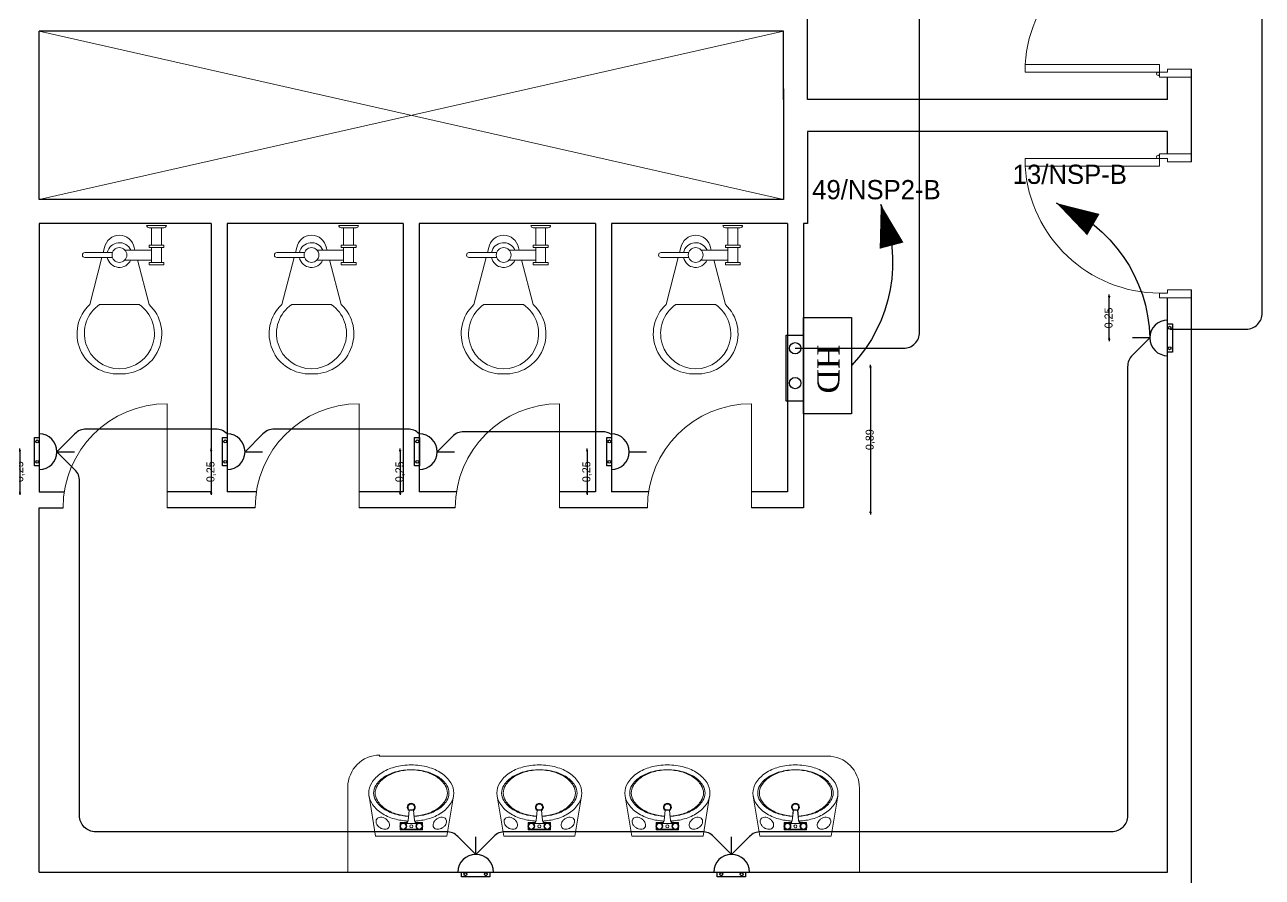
# Model space of a CAD drawing. Extents: x -1451 to 148, y -12854 to 856.
# Drawn here: x 36.59 to 44.32, y 358.24 to 363.57 of the extents above; entities that cross this region are included whole.
import ezdxf
from ezdxf.enums import TextEntityAlignment as Align

# ---------------------------------------------------------------- set-up
doc = ezdxf.new("R2010")
doc.units = 0
doc.header["$LTSCALE"] = 0.15
doc.layers.get('0').update_dxf_attribs({"color": 252})
doc.layers.get('Defpoints').update_dxf_attribs({"color": 252})
for name, color, linetype in [('0 BDH', 252, 'Continuous'), ('0 NORMAL WIRING', 252, 'Continuous'), ('0 sockets', 252, 'Continuous'), ('0 UPS WIRING', 252, 'Continuous'), ('AUTOINCR', 7, 'Continuous'), ('E-SOCK', 2, 'Continuous'), ('E-TEXT25', 3, 'Continuous'), ('TEXT', 3, 'Continuous')]:
    doc.layers.add(name, color=color, linetype=linetype)
for name, color, linetype, lineweight in [('0 DIM', 6, 'Continuous', 5), ('anal', 252, 'Continuous', 20), ('DOOR', 252, 'Continuous', 20), ('FIXT', 252, 'Continuous', 9), ('wall', 252, 'Continuous', 30), ('WC', 252, 'Continuous', 9)]:
    doc.layers.add(name, color=color, linetype=linetype, lineweight=lineweight)
doc.styles.add('T25', font='times.ttf', dxfattribs={"height": 2.5})
doc.dimstyles.new('ISO-25', dxfattribs={"dimtxt": 0.05, "dimasz": 0.01, "dimexe": 0, "dimexo": 0, "dimtad": 0, "dimtoh": 1, "dimtxsty": 'Standard', "dimblk": 'CLOSED', "dimcen": 2.5, "dimse1": 1, "dimse2": 1, "dimclrd": 1, "dimadec": 0, "dimazin": 0, "dimtfac": 1, "dimtix": 1, "dimtmove": 1, "dimatfit": 0, "dimfxl": 1, "dimarcsym": 0})

# ---------------------------------------------------------------- blocks, each defined once
blk = doc.blocks.new('ARCH')
at = {"layer": 'anal'}
for p, q in [((41.325, 363.525), (36.675, 362.475)), ((36.675, 363.525), (41.325, 362.475)), ((36.675, 363.525), (41.325, 362.475)), ((41.325, 363.525), (36.675, 362.475)), ((41.6, 359), (38.8, 359)), ((38.6036, 358.8062), (38.6036, 358.275)), ((41.8, 358.275), (41.8, 358.8))]:
    blk.add_line(p, q, dxfattribs=at)
for centre, start, end in [((38.8036, 358.8062), 90, 180), ((41.6, 358.8), 0, 90)]:
    blk.add_arc(centre, 0.2, start, end, dxfattribs=at)
at = {"layer": 'DOOR'}
for p, q in [((37.475, 360.55), (37.475, 361.2)), ((38.675, 360.55), (38.675, 361.2)), ((39.925, 360.55), (39.925, 361.2)), ((41.125, 360.55), (41.125, 361.2))]:
    blk.add_line(p, q, dxfattribs=at)
for points in [[(43.675, 363.2692), (42.835, 363.2692), (42.835, 363.3175), (43.675, 363.3175)], [(43.675, 363.2692), (43.675, 363.2392), (43.875, 363.2392), (43.875, 363.2892), (43.725, 363.2892), (43.725, 363.2692)], [(43.675, 362.7308), (42.835, 362.7308), (42.835, 362.6825), (43.675, 362.6825)], [(43.675, 362.7308), (43.675, 362.7608), (43.875, 362.7608), (43.875, 362.7108), (43.725, 362.7108), (43.725, 362.7308)], [(43.675, 361.8908), (43.675, 361.8608), (43.875, 361.8608), (43.875, 361.9108), (43.725, 361.9108), (43.725, 361.8908)]]:
    blk.add_lwpolyline(points, close=True, dxfattribs=at)
for centre in [(43.665, 363.2592), (43.665, 362.7408)]:
    blk.add_circle(centre, 0.01, dxfattribs=at)
for centre, radius, start, end in [((43.6783, 363.2643), 0.8449, 90.22177, 176.38894), ((43.6783, 362.7357), 0.8449, 183.61106, 269.77823), ((37.475, 360.55), 0.65, 90, 180), ((38.675, 360.55), 0.65, 90, 180), ((39.925, 360.55), 0.65, 90, 180), ((41.125, 360.55), 0.65, 90, 180)]:
    blk.add_arc(centre, radius, start, end, dxfattribs=at)
at = {"layer": 'FIXT'}
for p, q in [((38.7775, 358.5), (38.7361, 358.7501)), ((39.2639, 358.7501), (39.2225, 358.5)), ((39.5775, 358.5), (39.5361, 358.7501)), ((40.0639, 358.7501), (40.0225, 358.5)), ((40.3775, 358.5), (40.3361, 358.7501)), ((40.8639, 358.7501), (40.8225, 358.5)), ((41.1775, 358.5), (41.1361, 358.7501)), ((41.6639, 358.7501), (41.6225, 358.5)), ((38.9868, 358.6621), (38.98, 358.5979)), ((38.986, 358.6635), (38.9819, 358.616)), ((38.9868, 358.6621), (38.986, 358.6635)), ((39.0132, 358.6621), (39.014, 358.6635)), ((39.0132, 358.6621), (39.02, 358.5979)), ((39.014, 358.6635), (39.0181, 358.616)), ((39.7868, 358.6621), (39.78, 358.5979)), ((39.786, 358.6635), (39.7819, 358.616)), ((39.7868, 358.6621), (39.786, 358.6635)), ((39.8133, 358.6621), (39.814, 358.6635)), ((39.8133, 358.6621), (39.82, 358.5979)), ((39.814, 358.6635), (39.8181, 358.616)), ((40.5868, 358.6621), (40.58, 358.5979)), ((40.586, 358.6635), (40.5819, 358.616)), ((40.5868, 358.6621), (40.586, 358.6635)), ((40.6133, 358.6621), (40.614, 358.6635)), ((40.6133, 358.6621), (40.62, 358.5979)), ((40.614, 358.6635), (40.6181, 358.616)), ((41.3868, 358.6621), (41.38, 358.5979)), ((41.386, 358.6635), (41.3819, 358.616)), ((41.3868, 358.6621), (41.386, 358.6635)), ((41.4133, 358.6621), (41.414, 358.6635)), ((41.4133, 358.6621), (41.42, 358.5979)), ((41.414, 358.6635), (41.4181, 358.616)), ((38.93, 358.5845), (38.9609, 358.5845)), ((38.93, 358.5845), (38.93, 358.5712)), ((38.931, 358.58), (38.93, 358.5845)), ((38.931, 358.58), (38.931, 358.5731)), ((38.931, 358.58), (38.9374, 358.58)), ((39.0374, 358.58), (38.9626, 358.58)), ((39.07, 358.5845), (39.0391, 358.5845)), ((39.069, 358.58), (39.0626, 358.58)), ((39.069, 358.58), (39.07, 358.5845)), ((39.069, 358.58), (39.069, 358.5731)), ((39.07, 358.5845), (39.07, 358.5712)), ((39.73, 358.5845), (39.7609, 358.5845)), ((39.73, 358.5845), (39.73, 358.5712)), ((39.731, 358.58), (39.73, 358.5845)), ((39.731, 358.58), (39.731, 358.5731)), ((39.731, 358.58), (39.7374, 358.58)), ((39.8374, 358.58), (39.7626, 358.58)), ((39.87, 358.5845), (39.8391, 358.5845)), ((39.869, 358.58), (39.8626, 358.58)), ((39.869, 358.58), (39.87, 358.5845)), ((39.869, 358.58), (39.869, 358.5731)), ((39.87, 358.5845), (39.87, 358.5712)), ((40.53, 358.5845), (40.5609, 358.5845)), ((40.53, 358.5845), (40.53, 358.5712)), ((40.531, 358.58), (40.53, 358.5845)), ((40.531, 358.58), (40.531, 358.5731)), ((40.531, 358.58), (40.5374, 358.58)), ((40.6374, 358.58), (40.5626, 358.58)), ((40.67, 358.5845), (40.6391, 358.5845)), ((40.669, 358.58), (40.6626, 358.58)), ((40.669, 358.58), (40.67, 358.5845)), ((40.669, 358.58), (40.669, 358.5731)), ((40.67, 358.5845), (40.67, 358.5712)), ((41.33, 358.5845), (41.3609, 358.5845)), ((41.33, 358.5845), (41.33, 358.5712)), ((41.331, 358.58), (41.33, 358.5845)), ((41.331, 358.58), (41.331, 358.5731)), ((41.331, 358.58), (41.3374, 358.58)), ((41.4374, 358.58), (41.3626, 358.58)), ((41.47, 358.5845), (41.4391, 358.5845)), ((41.469, 358.58), (41.4626, 358.58)), ((41.469, 358.58), (41.47, 358.5845)), ((41.469, 358.58), (41.469, 358.5731)), ((41.47, 358.5845), (41.47, 358.5712)), ((39.2225, 358.5), (38.7775, 358.5)), ((38.93, 358.5528), (38.93, 358.5395)), ((38.931, 358.544), (38.93, 358.5395)), ((39.07, 358.5395), (38.93, 358.5395)), ((38.931, 358.5509), (38.931, 358.544)), ((38.931, 358.544), (38.9374, 358.544)), ((39.0374, 358.544), (38.9626, 358.544)), ((39.069, 358.544), (39.0626, 358.544)), ((39.069, 358.5509), (39.069, 358.544)), ((39.069, 358.544), (39.07, 358.5395)), ((39.07, 358.5528), (39.07, 358.5395)), ((40.0225, 358.5), (39.5775, 358.5)), ((39.73, 358.5528), (39.73, 358.5395)), ((39.731, 358.544), (39.73, 358.5395)), ((39.87, 358.5395), (39.73, 358.5395)), ((39.731, 358.5509), (39.731, 358.544)), ((39.731, 358.544), (39.7374, 358.544)), ((39.8374, 358.544), (39.7626, 358.544)), ((39.869, 358.544), (39.8626, 358.544)), ((39.869, 358.5509), (39.869, 358.544)), ((39.869, 358.544), (39.87, 358.5395)), ((39.87, 358.5528), (39.87, 358.5395)), ((40.8225, 358.5), (40.3775, 358.5)), ((40.53, 358.5528), (40.53, 358.5395)), ((40.531, 358.544), (40.53, 358.5395)), ((40.67, 358.5395), (40.53, 358.5395)), ((40.531, 358.5509), (40.531, 358.544)), ((40.531, 358.544), (40.5374, 358.544)), ((40.6374, 358.544), (40.5626, 358.544)), ((40.669, 358.544), (40.6626, 358.544)), ((40.669, 358.5509), (40.669, 358.544)), ((40.669, 358.544), (40.67, 358.5395)), ((40.67, 358.5528), (40.67, 358.5395)), ((41.6225, 358.5), (41.1775, 358.5)), ((41.33, 358.5528), (41.33, 358.5395)), ((41.331, 358.544), (41.33, 358.5395)), ((41.47, 358.5395), (41.33, 358.5395)), ((41.331, 358.5509), (41.331, 358.544)), ((41.331, 358.544), (41.3374, 358.544)), ((41.4374, 358.544), (41.3626, 358.544)), ((41.469, 358.544), (41.4626, 358.544)), ((41.469, 358.5509), (41.469, 358.544)), ((41.469, 358.544), (41.47, 358.5395)), ((41.47, 358.5528), (41.47, 358.5395))]:
    blk.add_line(p, q, dxfattribs=at)
for centre, radius in [((38.95, 358.562), 0.022), ((38.95, 358.562), 0.0173), ((39, 358.562), 0.0095), ((39.05, 358.562), 0.022), ((39.05, 358.562), 0.0173), ((39.75, 358.562), 0.022), ((39.75, 358.562), 0.0173), ((39.8, 358.562), 0.0095), ((39.85, 358.562), 0.022), ((39.85, 358.562), 0.0173), ((40.55, 358.562), 0.022), ((40.55, 358.562), 0.0173), ((40.6, 358.562), 0.0095), ((40.65, 358.562), 0.022), ((40.65, 358.562), 0.0173), ((41.35, 358.562), 0.022), ((41.35, 358.562), 0.0173), ((41.4, 358.562), 0.0095), ((41.45, 358.562), 0.022), ((41.45, 358.562), 0.0173)]:
    blk.add_circle(centre, radius, dxfattribs=at)
for centre, radius, start, end in [((39, 358.5447), 0.4003, 90, 105.31243), ((39, 358.5447), 0.4003, 74.68757, 90), ((39.8, 358.5447), 0.4003, 90, 105.31243), ((39.8, 358.5447), 0.4003, 74.68757, 90), ((40.6, 358.5447), 0.4003, 90, 105.31243), ((40.6, 358.5447), 0.4003, 74.68757, 90), ((41.4, 358.5447), 0.4003, 90, 105.31243), ((41.4, 358.5447), 0.4003, 74.68757, 90), ((38.9234, 358.7254), 0.2016, 123.46538, 147.92748), ((38.9234, 358.7254), 0.1716, 123.46538, 147.92748), ((38.9334, 358.7254), 0.1716, 123.46538, 147.92748), ((38.9697, 358.6554), 0.2855, 105.31243, 123.46538), ((38.9697, 358.6554), 0.2555, 105.31243, 123.46538), ((38.9797, 358.6554), 0.2555, 105.31243, 123.46538), ((39, 358.5447), 0.3703, 90, 105.31243), ((39.01, 358.5447), 0.3703, 91.54763, 105.31243), ((39, 358.5447), 0.3703, 74.68757, 90), ((38.99, 358.5447), 0.3703, 74.68757, 88.45237), ((39.0203, 358.6554), 0.2555, 56.53462, 74.68757), ((39.0303, 358.6554), 0.2555, 56.53462, 74.68757), ((39.0303, 358.6554), 0.2855, 56.53462, 74.68757), ((39.0666, 358.7254), 0.1716, 32.07252, 56.53462), ((39.0766, 358.7254), 0.1716, 32.07252, 56.53462), ((39.0766, 358.7254), 0.2016, 32.07252, 56.53462), ((39.7234, 358.7254), 0.2016, 123.46538, 147.92748), ((39.7234, 358.7254), 0.1716, 123.46538, 147.92748), ((39.7334, 358.7254), 0.1716, 123.46538, 147.92748), ((39.7697, 358.6554), 0.2855, 105.31243, 123.46538), ((39.7697, 358.6554), 0.2555, 105.31243, 123.46538), ((39.7797, 358.6554), 0.2555, 105.31243, 123.46538), ((39.8, 358.5447), 0.3703, 90, 105.31243), ((39.81, 358.5447), 0.3703, 91.54763, 105.31243), ((39.8, 358.5447), 0.3703, 74.68757, 90), ((39.79, 358.5447), 0.3703, 74.68757, 88.45237), ((39.8203, 358.6554), 0.2555, 56.53462, 74.68757), ((39.8303, 358.6554), 0.2555, 56.53462, 74.68757), ((39.8303, 358.6554), 0.2855, 56.53462, 74.68757), ((39.8666, 358.7254), 0.1716, 32.07252, 56.53462), ((39.8766, 358.7254), 0.1716, 32.07252, 56.53462), ((39.8766, 358.7254), 0.2016, 32.07252, 56.53462), ((40.5234, 358.7254), 0.2016, 123.46538, 147.92748), ((40.5234, 358.7254), 0.1716, 123.46538, 147.92748), ((40.5334, 358.7254), 0.1716, 123.46538, 147.92748), ((40.5697, 358.6554), 0.2855, 105.31243, 123.46538), ((40.5697, 358.6554), 0.2555, 105.31243, 123.46538), ((40.5797, 358.6554), 0.2555, 105.31243, 123.46538), ((40.6, 358.5447), 0.3703, 90, 105.31243), ((40.61, 358.5447), 0.3703, 91.54763, 105.31243), ((40.6, 358.5447), 0.3703, 74.68757, 90), ((40.59, 358.5447), 0.3703, 74.68757, 88.45237), ((40.6203, 358.6554), 0.2555, 56.53462, 74.68757), ((40.6303, 358.6554), 0.2555, 56.53462, 74.68757), ((40.6303, 358.6554), 0.2855, 56.53462, 74.68757), ((40.6666, 358.7254), 0.1716, 32.07252, 56.53462), ((40.6766, 358.7254), 0.1716, 32.07252, 56.53462), ((40.6766, 358.7254), 0.2016, 32.07252, 56.53462), ((41.3234, 358.7254), 0.2016, 123.46538, 147.92748), ((41.3234, 358.7254), 0.1716, 123.46538, 147.92748), ((41.3334, 358.7254), 0.1716, 123.46538, 147.92748), ((41.3697, 358.6554), 0.2855, 105.31243, 123.46538), ((41.3697, 358.6554), 0.2555, 105.31243, 123.46538), ((41.3797, 358.6554), 0.2555, 105.31243, 123.46538), ((41.4, 358.5447), 0.3703, 90, 105.31243), ((41.41, 358.5447), 0.3703, 91.54763, 105.31243), ((41.4, 358.5447), 0.3703, 74.68757, 90), ((41.39, 358.5447), 0.3703, 74.68757, 88.45237), ((41.4203, 358.6554), 0.2555, 56.53462, 74.68757), ((41.4303, 358.6554), 0.2555, 56.53462, 74.68757), ((41.4303, 358.6554), 0.2855, 56.53462, 74.68757), ((41.4666, 358.7254), 0.1716, 32.07252, 56.53462), ((41.4766, 358.7254), 0.1716, 32.07252, 56.53462), ((41.4766, 358.7254), 0.2016, 32.07252, 56.53462), ((38.8531, 358.7695), 0.1186, 147.92748, 180), ((38.8531, 358.7695), 0.0886, 147.92748, 180), ((38.8631, 358.7695), 0.0886, 147.92748, 180), ((39.1369, 358.7695), 0.0886, 0, 32.07252), ((39.1469, 358.7695), 0.0886, 0, 32.07252), ((39.1469, 358.7695), 0.1186, 0, 32.07252), ((39.6531, 358.7695), 0.1186, 147.92748, 180), ((39.6531, 358.7695), 0.0886, 147.92748, 180), ((39.6631, 358.7695), 0.0886, 147.92748, 180), ((39.9369, 358.7695), 0.0886, 0, 32.07252), ((39.9469, 358.7695), 0.0886, 0, 32.07252), ((39.9469, 358.7695), 0.1186, 0, 32.07252), ((40.4531, 358.7695), 0.1186, 147.92748, 180), ((40.4531, 358.7695), 0.0886, 147.92748, 180), ((40.4631, 358.7695), 0.0886, 147.92748, 180), ((40.7369, 358.7695), 0.0886, 0, 32.07252), ((40.7469, 358.7695), 0.0886, 0, 32.07252), ((40.7469, 358.7695), 0.1186, 0, 32.07252), ((41.2531, 358.7695), 0.1186, 147.92748, 180), ((41.2531, 358.7695), 0.0886, 147.92748, 180), ((41.2631, 358.7695), 0.0886, 147.92748, 180), ((41.5369, 358.7695), 0.0886, 0, 32.07252), ((41.5469, 358.7695), 0.0886, 0, 32.07252), ((41.5469, 358.7695), 0.1186, 0, 32.07252), ((38.8531, 358.7695), 0.1186, 180, 212.07252), ((38.8531, 358.7695), 0.0886, 180, 212.07252), ((38.8631, 358.7695), 0.0886, 180, 212.07252), ((38.9234, 358.8136), 0.1716, 212.07252, 236.53462), ((38.9334, 358.8136), 0.1716, 212.07252, 236.53462), ((39.0666, 358.8136), 0.1716, 303.46538, 327.92748), ((39.0766, 358.8136), 0.1716, 303.46538, 327.92748), ((39.1369, 358.7695), 0.0886, 327.92748, 0), ((39.1469, 358.7695), 0.0886, 327.92748, 0), ((39.1469, 358.7695), 0.1186, 327.92748, 0), ((39.6531, 358.7695), 0.1186, 180, 212.07252), ((39.6531, 358.7695), 0.0886, 180, 212.07252), ((39.6631, 358.7695), 0.0886, 180, 212.07252), ((39.7234, 358.8136), 0.1716, 212.07252, 236.53462), ((39.7334, 358.8136), 0.1716, 212.07252, 236.53462), ((39.8666, 358.8136), 0.1716, 303.46538, 327.92748), ((39.8766, 358.8136), 0.1716, 303.46538, 327.92748), ((39.9369, 358.7695), 0.0886, 327.92748, 0), ((39.9469, 358.7695), 0.0886, 327.92748, 0), ((39.9469, 358.7695), 0.1186, 327.92748, 0), ((40.4531, 358.7695), 0.1186, 180, 212.07252), ((40.4531, 358.7695), 0.0886, 180, 212.07252), ((40.4631, 358.7695), 0.0886, 180, 212.07252), ((40.5234, 358.8136), 0.1716, 212.07252, 236.53462), ((40.5334, 358.8136), 0.1716, 212.07252, 236.53462), ((40.6666, 358.8136), 0.1716, 303.46538, 327.92748), ((40.6766, 358.8136), 0.1716, 303.46538, 327.92748), ((40.7369, 358.7695), 0.0886, 327.92748, 0), ((40.7469, 358.7695), 0.0886, 327.92748, 0), ((40.7469, 358.7695), 0.1186, 327.92748, 0), ((41.2531, 358.7695), 0.1186, 180, 212.07252), ((41.2531, 358.7695), 0.0886, 180, 212.07252), ((41.2631, 358.7695), 0.0886, 180, 212.07252), ((41.3234, 358.8136), 0.1716, 212.07252, 236.53462), ((41.3334, 358.8136), 0.1716, 212.07252, 236.53462), ((41.4666, 358.8136), 0.1716, 303.46538, 327.92748), ((41.4766, 358.8136), 0.1716, 303.46538, 327.92748), ((41.5369, 358.7695), 0.0886, 327.92748, 0), ((41.5469, 358.7695), 0.0886, 327.92748, 0), ((41.5469, 358.7695), 0.1186, 327.92748, 0), ((38.9234, 358.8136), 0.2016, 212.07252, 236.53462), ((38.9697, 358.8836), 0.2855, 236.53462, 254.68757), ((38.9697, 358.8836), 0.2555, 236.53462, 254.68757), ((38.9797, 358.8836), 0.2555, 236.53462, 254.68757), ((39, 358.9943), 0.3703, 254.68757, 267.31327), ((39.01, 358.9943), 0.3703, 254.68757, 265.77096), ((39, 358.681), 0.025, 301.88267, 238.11733), ((39, 358.681), 0.02, 0, 180), ((39, 358.681), 0.02, 180, 238.50071), ((39, 358.5655), 0.099, 81.872, 98.128), ((39, 358.5652), 0.0978, 82.2121, 97.7879), ((39, 358.681), 0.02, 301.49929, 0), ((38.99, 358.9943), 0.3703, 274.22904, 285.31243), ((39, 358.9943), 0.3703, 272.68673, 285.31243), ((39.0203, 358.8836), 0.2555, 285.31243, 303.46538), ((39.0303, 358.8836), 0.2555, 285.31243, 303.46538), ((39.0303, 358.8836), 0.2855, 285.31243, 303.46538), ((39.0766, 358.8136), 0.2016, 303.46538, 327.92748), ((39.7234, 358.8136), 0.2016, 212.07252, 236.53462), ((39.7697, 358.8836), 0.2855, 236.53462, 254.68757), ((39.7697, 358.8836), 0.2555, 236.53462, 254.68757), ((39.7797, 358.8836), 0.2555, 236.53462, 254.68757), ((39.8, 358.9943), 0.3703, 254.68757, 267.31327), ((39.81, 358.9943), 0.3703, 254.68757, 265.77096), ((39.8, 358.681), 0.025, 301.88267, 238.11733), ((39.8, 358.681), 0.02, 0, 180), ((39.8, 358.681), 0.02, 180, 238.50071), ((39.8, 358.5655), 0.099, 81.872, 98.128), ((39.8, 358.5652), 0.0978, 82.2121, 97.7879), ((39.8, 358.681), 0.02, 301.49929, 0), ((39.79, 358.9943), 0.3703, 274.22904, 285.31243), ((39.8, 358.9943), 0.3703, 272.68673, 285.31243), ((39.8203, 358.8836), 0.2555, 285.31243, 303.46538), ((39.8303, 358.8836), 0.2555, 285.31243, 303.46538), ((39.8303, 358.8836), 0.2855, 285.31243, 303.46538), ((39.8766, 358.8136), 0.2016, 303.46538, 327.92748), ((40.5234, 358.8136), 0.2016, 212.07252, 236.53462), ((40.5697, 358.8836), 0.2855, 236.53462, 254.68757), ((40.5697, 358.8836), 0.2555, 236.53462, 254.68757), ((40.5797, 358.8836), 0.2555, 236.53462, 254.68757), ((40.6, 358.9943), 0.3703, 254.68757, 267.31327), ((40.61, 358.9943), 0.3703, 254.68757, 265.77096), ((40.6, 358.681), 0.025, 301.88267, 238.11733), ((40.6, 358.681), 0.02, 0, 180), ((40.6, 358.681), 0.02, 180, 238.50071), ((40.6, 358.5655), 0.099, 81.872, 98.128), ((40.6, 358.5652), 0.0978, 82.2121, 97.7879), ((40.6, 358.681), 0.02, 301.49929, 0), ((40.59, 358.9943), 0.3703, 274.22904, 285.31243), ((40.6, 358.9943), 0.3703, 272.68673, 285.31243), ((40.6203, 358.8836), 0.2555, 285.31243, 303.46538), ((40.6303, 358.8836), 0.2555, 285.31243, 303.46538), ((40.6303, 358.8836), 0.2855, 285.31243, 303.46538), ((40.6766, 358.8136), 0.2016, 303.46538, 327.92748), ((41.3234, 358.8136), 0.2016, 212.07252, 236.53462), ((41.3697, 358.8836), 0.2855, 236.53462, 254.68757), ((41.3697, 358.8836), 0.2555, 236.53462, 254.68757), ((41.3797, 358.8836), 0.2555, 236.53462, 254.68757), ((41.4, 358.9943), 0.3703, 254.68757, 267.31327), ((41.41, 358.9943), 0.3703, 254.68757, 265.77096), ((41.4, 358.681), 0.025, 301.88267, 238.11733), ((41.4, 358.681), 0.02, 0, 180), ((41.4, 358.681), 0.02, 180, 238.50071), ((41.4, 358.5655), 0.099, 81.872, 98.128), ((41.4, 358.5652), 0.0978, 82.2121, 97.7879), ((41.4, 358.681), 0.02, 301.49929, 0), ((41.39, 358.9943), 0.3703, 274.22904, 285.31243), ((41.4, 358.9943), 0.3703, 272.68673, 285.31243), ((41.4203, 358.8836), 0.2555, 285.31243, 303.46538), ((41.4303, 358.8836), 0.2555, 285.31243, 303.46538), ((41.4303, 358.8836), 0.2855, 285.31243, 303.46538), ((41.4766, 358.8136), 0.2016, 303.46538, 327.92748), ((38.8158, 358.5924), 0.036, 174.07048, 198.31028), ((38.8035, 358.5936), 0.0237, 145, 174.07048), ((38.8269, 358.5961), 0.0477, 198.31028, 217.84822), ((38.8035, 358.5936), 0.0237, 115.92952, 145), ((38.8392, 358.6056), 0.0632, 217.84822, 235), ((38.8089, 358.5826), 0.036, 91.68972, 115.92952), ((38.8092, 358.5708), 0.0477, 72.15178, 91.68972), ((38.8045, 358.5561), 0.0632, 55, 72.15178), ((38.8045, 358.5561), 0.0632, 37.84822, 55), ((38.8401, 358.568), 0.0237, 295.92952, 325), ((38.8168, 358.5656), 0.0477, 18.31028, 37.84822), ((38.8401, 358.568), 0.0237, 325, 354.07048), ((38.8279, 358.5693), 0.036, 354.07048, 18.31028), ((39, 358.9943), 0.4003, 254.68757, 266.8829), ((38.9213, 358.562), 0.0115, 315.8561, 44.1439), ((38.95, 358.5907), 0.0115, 225.8561, 314.1439), ((38.9609, 358.6045), 0.02, 270, 344.93868), ((38.9601, 358.6), 0.02, 276.65267, 354.02226), ((38.9787, 358.562), 0.0115, 135.8561, 224.1439), ((39.0391, 358.6045), 0.02, 195.06132, 270), ((39.0399, 358.6), 0.02, 185.97774, 263.34733), ((39, 358.9943), 0.4003, 273.1171, 285.31243), ((39.0213, 358.562), 0.0115, 315.8561, 44.1439), ((39.05, 358.5907), 0.0115, 225.8561, 314.1439), ((39.0787, 358.562), 0.0115, 135.8561, 224.1439), ((39.1721, 358.5693), 0.036, 161.68972, 185.92952), ((39.1599, 358.568), 0.0237, 185.92952, 215), ((39.1832, 358.5656), 0.0477, 142.15178, 161.68972), ((39.1599, 358.568), 0.0237, 215, 244.07048), ((39.1955, 358.5561), 0.0632, 125, 142.15178), ((39.1955, 358.5561), 0.0632, 107.84822, 125), ((39.1908, 358.5708), 0.0477, 88.31028, 107.84822), ((39.1911, 358.5826), 0.036, 64.07048, 88.31028), ((39.1608, 358.6056), 0.0632, 305, 322.15178), ((39.1965, 358.5936), 0.0237, 35, 64.07048), ((39.1731, 358.5961), 0.0477, 322.15178, 341.68972), ((39.1965, 358.5936), 0.0237, 5.92952, 35), ((39.1842, 358.5924), 0.036, 341.68972, 5.92952), ((39.6158, 358.5924), 0.036, 174.07048, 198.31028), ((39.6035, 358.5936), 0.0237, 145, 174.07048), ((39.6269, 358.5961), 0.0477, 198.31028, 217.84822), ((39.6035, 358.5936), 0.0237, 115.92952, 145), ((39.6392, 358.6056), 0.0632, 217.84822, 235), ((39.6089, 358.5826), 0.036, 91.68972, 115.92952), ((39.6092, 358.5708), 0.0477, 72.15178, 91.68972), ((39.6045, 358.5561), 0.0632, 55, 72.15178), ((39.6045, 358.5561), 0.0632, 37.84822, 55), ((39.6401, 358.568), 0.0237, 295.92952, 325), ((39.6168, 358.5656), 0.0477, 18.31028, 37.84822), ((39.6401, 358.568), 0.0237, 325, 354.07048), ((39.6279, 358.5693), 0.036, 354.07048, 18.31028), ((39.8, 358.9943), 0.4003, 254.68757, 266.8829), ((39.7213, 358.562), 0.0115, 315.8561, 44.1439), ((39.75, 358.5907), 0.0115, 225.8561, 314.1439), ((39.7609, 358.6045), 0.02, 270, 344.93868), ((39.7601, 358.6), 0.02, 276.65267, 354.02226), ((39.7787, 358.562), 0.0115, 135.8561, 224.1439), ((39.8391, 358.6045), 0.02, 195.06132, 270), ((39.8399, 358.6), 0.02, 185.97774, 263.34733), ((39.8, 358.9943), 0.4003, 273.1171, 285.31243), ((39.8213, 358.562), 0.0115, 315.8561, 44.1439), ((39.85, 358.5907), 0.0115, 225.8561, 314.1439), ((39.8787, 358.562), 0.0115, 135.8561, 224.1439), ((39.9721, 358.5693), 0.036, 161.68972, 185.92952), ((39.9599, 358.568), 0.0237, 185.92952, 215), ((39.9832, 358.5656), 0.0477, 142.15178, 161.68972), ((39.9599, 358.568), 0.0237, 215, 244.07048), ((39.9955, 358.5561), 0.0632, 125, 142.15178), ((39.9955, 358.5561), 0.0632, 107.84822, 125), ((39.9908, 358.5708), 0.0477, 88.31028, 107.84822), ((39.9911, 358.5826), 0.036, 64.07048, 88.31028), ((39.9608, 358.6056), 0.0632, 305, 322.15178), ((39.9965, 358.5936), 0.0237, 35, 64.07048), ((39.9731, 358.5961), 0.0477, 322.15178, 341.68972), ((39.9965, 358.5936), 0.0237, 5.92952, 35), ((39.9842, 358.5924), 0.036, 341.68972, 5.92952), ((40.4158, 358.5924), 0.036, 174.07048, 198.31028), ((40.4035, 358.5936), 0.0237, 145, 174.07048), ((40.4269, 358.5961), 0.0477, 198.31028, 217.84822), ((40.4035, 358.5936), 0.0237, 115.92952, 145), ((40.4392, 358.6056), 0.0632, 217.84822, 235), ((40.4089, 358.5826), 0.036, 91.68972, 115.92952), ((40.4092, 358.5708), 0.0477, 72.15178, 91.68972), ((40.4045, 358.5561), 0.0632, 55, 72.15178), ((40.4045, 358.5561), 0.0632, 37.84822, 55), ((40.4401, 358.568), 0.0237, 295.92952, 325), ((40.4168, 358.5656), 0.0477, 18.31028, 37.84822), ((40.4401, 358.568), 0.0237, 325, 354.07048), ((40.4279, 358.5693), 0.036, 354.07048, 18.31028), ((40.6, 358.9943), 0.4003, 254.68757, 266.8829), ((40.5213, 358.562), 0.0115, 315.8561, 44.1439), ((40.55, 358.5907), 0.0115, 225.8561, 314.1439), ((40.5609, 358.6045), 0.02, 270, 344.93868), ((40.5601, 358.6), 0.02, 276.65267, 354.02226), ((40.5787, 358.562), 0.0115, 135.8561, 224.1439), ((40.6391, 358.6045), 0.02, 195.06132, 270), ((40.6399, 358.6), 0.02, 185.97774, 263.34733), ((40.6, 358.9943), 0.4003, 273.1171, 285.31243), ((40.6213, 358.562), 0.0115, 315.8561, 44.1439), ((40.65, 358.5907), 0.0115, 225.8561, 314.1439), ((40.6787, 358.562), 0.0115, 135.8561, 224.1439), ((40.7721, 358.5693), 0.036, 161.68972, 185.92952), ((40.7599, 358.568), 0.0237, 185.92952, 215), ((40.7832, 358.5656), 0.0477, 142.15178, 161.68972), ((40.7599, 358.568), 0.0237, 215, 244.07048), ((40.7955, 358.5561), 0.0632, 125, 142.15178), ((40.7955, 358.5561), 0.0632, 107.84822, 125), ((40.7908, 358.5708), 0.0477, 88.31028, 107.84822), ((40.7911, 358.5826), 0.036, 64.07048, 88.31028), ((40.7608, 358.6056), 0.0632, 305, 322.15178), ((40.7965, 358.5936), 0.0237, 35, 64.07048), ((40.7731, 358.5961), 0.0477, 322.15178, 341.68972), ((40.7965, 358.5936), 0.0237, 5.92952, 35), ((40.7842, 358.5924), 0.036, 341.68972, 5.92952), ((41.2158, 358.5924), 0.036, 174.07048, 198.31028), ((41.2035, 358.5936), 0.0237, 145, 174.07048), ((41.2269, 358.5961), 0.0477, 198.31028, 217.84822), ((41.2035, 358.5936), 0.0237, 115.92952, 145), ((41.2392, 358.6056), 0.0632, 217.84822, 235), ((41.2089, 358.5826), 0.036, 91.68972, 115.92952), ((41.2092, 358.5708), 0.0477, 72.15178, 91.68972), ((41.2045, 358.5561), 0.0632, 55, 72.15178), ((41.2045, 358.5561), 0.0632, 37.84822, 55), ((41.2401, 358.568), 0.0237, 295.92952, 325), ((41.2168, 358.5656), 0.0477, 18.31028, 37.84822), ((41.2401, 358.568), 0.0237, 325, 354.07048), ((41.2279, 358.5693), 0.036, 354.07048, 18.31028), ((41.4, 358.9943), 0.4003, 254.68757, 266.8829), ((41.3213, 358.562), 0.0115, 315.8561, 44.1439), ((41.35, 358.5907), 0.0115, 225.8561, 314.1439), ((41.3609, 358.6045), 0.02, 270, 344.93868), ((41.3601, 358.6), 0.02, 276.65267, 354.02226), ((41.3787, 358.562), 0.0115, 135.8561, 224.1439), ((41.4391, 358.6045), 0.02, 195.06132, 270), ((41.4399, 358.6), 0.02, 185.97774, 263.34733), ((41.4, 358.9943), 0.4003, 273.1171, 285.31243), ((41.4213, 358.562), 0.0115, 315.8561, 44.1439), ((41.45, 358.5907), 0.0115, 225.8561, 314.1439), ((41.4787, 358.562), 0.0115, 135.8561, 224.1439), ((41.5721, 358.5693), 0.036, 161.68972, 185.92952), ((41.5599, 358.568), 0.0237, 185.92952, 215), ((41.5832, 358.5656), 0.0477, 142.15178, 161.68972), ((41.5599, 358.568), 0.0237, 215, 244.07048), ((41.5955, 358.5561), 0.0632, 125, 142.15178), ((41.5955, 358.5561), 0.0632, 107.84822, 125), ((41.5908, 358.5708), 0.0477, 88.31028, 107.84822), ((41.5911, 358.5826), 0.036, 64.07048, 88.31028), ((41.5608, 358.6056), 0.0632, 305, 322.15178), ((41.5965, 358.5936), 0.0237, 35, 64.07048), ((41.5731, 358.5961), 0.0477, 322.15178, 341.68972), ((41.5965, 358.5936), 0.0237, 5.92952, 35), ((41.5842, 358.5924), 0.036, 341.68972, 5.92952), ((38.8392, 358.6056), 0.0632, 235, 252.15178), ((38.8344, 358.5908), 0.0477, 252.15178, 271.68972), ((38.8347, 358.5791), 0.036, 271.68972, 295.92952), ((38.95, 358.5333), 0.0115, 45.8561, 134.1439), ((39.05, 358.5333), 0.0115, 45.8561, 134.1439), ((39.1653, 358.5791), 0.036, 244.07048, 268.31028), ((39.1656, 358.5908), 0.0477, 268.31028, 287.84822), ((39.1608, 358.6056), 0.0632, 287.84822, 305), ((39.6392, 358.6056), 0.0632, 235, 252.15178), ((39.6344, 358.5908), 0.0477, 252.15178, 271.68972), ((39.6347, 358.5791), 0.036, 271.68972, 295.92952), ((39.75, 358.5333), 0.0115, 45.8561, 134.1439), ((39.85, 358.5333), 0.0115, 45.8561, 134.1439), ((39.9653, 358.5791), 0.036, 244.07048, 268.31028), ((39.9656, 358.5908), 0.0477, 268.31028, 287.84822), ((39.9608, 358.6056), 0.0632, 287.84822, 305), ((40.4392, 358.6056), 0.0632, 235, 252.15178), ((40.4344, 358.5908), 0.0477, 252.15178, 271.68972), ((40.4347, 358.5791), 0.036, 271.68972, 295.92952), ((40.55, 358.5333), 0.0115, 45.8561, 134.1439), ((40.65, 358.5333), 0.0115, 45.8561, 134.1439), ((40.7653, 358.5791), 0.036, 244.07048, 268.31028), ((40.7656, 358.5908), 0.0477, 268.31028, 287.84822), ((40.7608, 358.6056), 0.0632, 287.84822, 305), ((41.2392, 358.6056), 0.0632, 235, 252.15178), ((41.2344, 358.5908), 0.0477, 252.15178, 271.68972), ((41.2347, 358.5791), 0.036, 271.68972, 295.92952), ((41.35, 358.5333), 0.0115, 45.8561, 134.1439), ((41.45, 358.5333), 0.0115, 45.8561, 134.1439), ((41.5653, 358.5791), 0.036, 244.07048, 268.31028), ((41.5656, 358.5908), 0.0477, 268.31028, 287.84822), ((41.5608, 358.6056), 0.0632, 287.84822, 305)]:
    blk.add_arc(centre, radius, start, end, dxfattribs=at)
at = {"layer": 'wall'}
for p, q in [((41.475, 363.1), (41.475, 363.675)), ((41.325, 363.525), (36.675, 363.525)), ((36.675, 362.475), (36.675, 363.525)), ((41.325, 363.1), (41.325, 363.525)), ((43.875, 362.7108), (43.875, 363.2892)), ((43.725, 363.1), (43.725, 363.2392)), ((41.325, 363.1665), (41.325, 362.475)), ((43.725, 363.1), (41.475, 363.1)), ((43.725, 362.9), (41.475, 362.9)), ((41.475, 362.9), (41.475, 362.325)), ((43.725, 362.7608), (43.725, 362.9)), ((41.325, 362.475), (36.675, 362.475)), ((37.75, 362.325), (36.675, 362.325)), ((36.675, 362.325), (36.675, 360.65)), ((37.75, 362.325), (37.75, 360.65)), ((38.95, 362.325), (37.85, 362.325)), ((37.85, 362.325), (37.85, 360.65)), ((38.95, 362.325), (38.95, 360.65)), ((40.15, 362.325), (39.05, 362.325)), ((39.05, 362.325), (39.05, 360.65)), ((40.15, 362.325), (40.15, 360.65)), ((41.35, 362.325), (40.25, 362.325)), ((40.25, 362.325), (40.25, 360.65)), ((41.35, 362.325), (41.35, 360.65)), ((41.45, 362.325), (41.45, 360.55)), ((41.475, 362.325), (41.45, 362.325)), ((43.875, 358.125), (43.875, 361.9108)), ((43.725, 358.275), (43.725, 361.8608)), ((36.675, 360.65), (36.8327, 360.65)), ((37.75, 360.65), (37.475, 360.65)), ((38.0327, 360.65), (37.85, 360.65)), ((38.95, 360.65), (38.675, 360.65)), ((39.2827, 360.65), (39.05, 360.65)), ((40.15, 360.65), (39.925, 360.65)), ((40.4827, 360.65), (40.25, 360.65)), ((41.35, 360.65), (41.125, 360.65)), ((36.675, 360.55), (36.825, 360.55)), ((36.675, 358.275), (36.675, 360.55)), ((38.025, 360.55), (37.475, 360.55)), ((39.275, 360.55), (38.675, 360.55)), ((40.475, 360.55), (39.925, 360.55)), ((41.45, 360.55), (41.125, 360.55)), ((36.675, 358.275), (43.725, 358.275)), ((36.675, 358.275), (43.725, 358.275))]:
    blk.add_line(p, q, dxfattribs=at)
at = {"layer": 'WC'}
for p, q in [((37.3465, 362.3132), (37.4701, 362.3132)), ((37.362, 362.2978), (37.4547, 362.2978)), ((37.3774, 362.2978), (37.3774, 362.1897)), ((37.4392, 362.1897), (37.4392, 362.2978)), ((38.5465, 362.3132), (38.6701, 362.3132)), ((38.562, 362.2978), (38.6547, 362.2978)), ((38.5774, 362.2978), (38.5774, 362.1897)), ((38.6392, 362.1897), (38.6392, 362.2978)), ((39.7465, 362.3132), (39.8701, 362.3132)), ((39.762, 362.2978), (39.8547, 362.2978)), ((39.7774, 362.2978), (39.7774, 362.1897)), ((39.8392, 362.1897), (39.8392, 362.2978)), ((40.9465, 362.3132), (41.0701, 362.3132)), ((40.962, 362.2978), (41.0547, 362.2978)), ((40.9774, 362.2978), (40.9774, 362.1897)), ((41.0392, 362.1897), (41.0392, 362.2978)), ((37.362, 362.1897), (37.362, 362.1742)), ((37.4547, 362.1897), (37.362, 362.1897)), ((37.4547, 362.1742), (37.4547, 362.1897)), ((38.562, 362.1897), (38.562, 362.1742)), ((38.6547, 362.1897), (38.562, 362.1897)), ((38.6547, 362.1742), (38.6547, 362.1897)), ((39.762, 362.1897), (39.762, 362.1742)), ((39.8547, 362.1897), (39.762, 362.1897)), ((39.8547, 362.1742), (39.8547, 362.1897)), ((41.0547, 362.1897), (40.962, 362.1897)), ((40.962, 362.1897), (40.962, 362.1742)), ((41.0547, 362.1742), (41.0547, 362.1897)), ((37.1334, 362.1433), (36.9605, 362.1433)), ((36.9605, 362.1124), (37.1334, 362.1124)), ((37.0678, 362.1122), (36.9913, 361.819)), ((37.084, 362.1742), (37.0759, 362.1431)), ((37.2108, 362.1588), (37.3774, 362.1588)), ((37.2693, 362.1742), (37.2735, 362.1584)), ((37.362, 362.1742), (37.4547, 362.1742)), ((37.3774, 362.1742), (37.3774, 362.0815)), ((37.4392, 362.0815), (37.4392, 362.1742)), ((38.3334, 362.1433), (38.1605, 362.1433)), ((38.1605, 362.1124), (38.3334, 362.1124)), ((38.2678, 362.1122), (38.1913, 361.819)), ((38.284, 362.1742), (38.2759, 362.1431)), ((38.4108, 362.1588), (38.5774, 362.1588)), ((38.4693, 362.1742), (38.4735, 362.1584)), ((38.562, 362.1742), (38.6547, 362.1742)), ((38.5774, 362.1742), (38.5774, 362.0815)), ((38.6392, 362.0815), (38.6392, 362.1742)), ((39.5334, 362.1433), (39.3605, 362.1433)), ((39.3605, 362.1124), (39.5334, 362.1124)), ((39.4678, 362.1122), (39.3913, 361.819)), ((39.484, 362.1742), (39.4759, 362.1431)), ((39.6108, 362.1588), (39.7774, 362.1588)), ((39.6693, 362.1742), (39.6735, 362.1584)), ((39.762, 362.1742), (39.8547, 362.1742)), ((39.7774, 362.1742), (39.7774, 362.0815)), ((39.8392, 362.0815), (39.8392, 362.1742)), ((40.7334, 362.1433), (40.5605, 362.1433)), ((40.5605, 362.1124), (40.7334, 362.1124)), ((40.6678, 362.1122), (40.5913, 361.819)), ((40.684, 362.1742), (40.6759, 362.1431)), ((40.8108, 362.1588), (40.9774, 362.1588)), ((40.8693, 362.1742), (40.8735, 362.1584)), ((40.962, 362.1742), (41.0547, 362.1742)), ((40.9774, 362.1742), (40.9774, 362.0815)), ((41.0392, 362.0815), (41.0392, 362.1742)), ((37.3774, 362.097), (37.2112, 362.097)), ((37.2894, 362.0972), (37.362, 361.819)), ((37.4547, 362.0815), (37.362, 362.0815)), ((37.362, 362.0815), (37.362, 362.0661)), ((37.362, 362.0661), (37.4547, 362.0661)), ((37.4547, 362.0661), (37.4547, 362.0815)), ((38.5774, 362.097), (38.4112, 362.097)), ((38.4894, 362.0972), (38.562, 361.819)), ((38.6547, 362.0815), (38.562, 362.0815)), ((38.562, 362.0815), (38.562, 362.0661)), ((38.562, 362.0661), (38.6547, 362.0661)), ((38.6547, 362.0661), (38.6547, 362.0815)), ((39.7774, 362.097), (39.6112, 362.097)), ((39.6894, 362.0972), (39.762, 361.819)), ((39.8547, 362.0815), (39.762, 362.0815)), ((39.762, 362.0815), (39.762, 362.0661)), ((39.762, 362.0661), (39.8547, 362.0661)), ((39.8547, 362.0661), (39.8547, 362.0815)), ((40.9774, 362.097), (40.8112, 362.097)), ((40.8894, 362.0972), (40.962, 361.819)), ((41.0547, 362.0815), (40.962, 362.0815)), ((40.962, 362.0815), (40.962, 362.0661)), ((40.962, 362.0661), (41.0547, 362.0661)), ((41.0547, 362.0661), (41.0547, 362.0815)), ((37.0531, 361.819), (37.3002, 361.819)), ((38.2531, 361.819), (38.5002, 361.819)), ((39.4531, 361.819), (39.7002, 361.819)), ((40.6531, 361.819), (40.9002, 361.819))]:
    blk.add_line(p, q, dxfattribs=at)
for centre in [(37.1767, 362.1279), (38.3767, 362.1279), (39.5767, 362.1279), (40.7767, 362.1279)]:
    blk.add_circle(centre, 0.0463, dxfattribs=at)
for centre, radius, start, end in [((37.3627, 362.3139), 0.0161, 182.4084, 267.5916), ((37.454, 362.3139), 0.0161, 272.4084, 357.5916), ((38.5627, 362.3139), 0.0161, 182.4084, 267.5916), ((38.654, 362.3139), 0.0161, 272.4084, 357.5916), ((39.7627, 362.3139), 0.0161, 182.4084, 267.5916), ((39.854, 362.3139), 0.0161, 272.4084, 357.5916), ((40.9627, 362.3139), 0.0161, 182.4084, 267.5916), ((41.054, 362.3139), 0.0161, 272.4084, 357.5916), ((37.1767, 362.1572), 0.0942, 10.38886, 169.6111), ((37.1767, 362.1279), 0.0772, 22.85047, 168.577), ((38.3767, 362.1572), 0.0942, 10.38886, 169.6111), ((38.3767, 362.1279), 0.0772, 22.85047, 168.577), ((39.5767, 362.1572), 0.0942, 10.38886, 169.6111), ((39.5767, 362.1279), 0.0772, 22.85047, 168.577), ((40.7767, 362.1572), 0.0942, 10.38886, 169.6111), ((40.7767, 362.1279), 0.0772, 22.85047, 168.577), ((36.9605, 362.1279), 0.0154, 90, 270), ((37.1767, 362.1279), 0.0772, 191.8763, 336.5863), ((38.1605, 362.1279), 0.0154, 90, 270), ((38.3767, 362.1279), 0.0772, 191.8763, 336.5863), ((39.3605, 362.1279), 0.0154, 90, 270), ((39.5767, 362.1279), 0.0772, 191.8763, 336.5863), ((40.5605, 362.1279), 0.0154, 90, 270), ((40.7767, 362.1279), 0.0772, 191.8763, 336.5863), ((37.1619, 361.6362), 0.25, 133.0172, 273.38), ((37.1778, 361.6376), 0.2201, 124.5054, 269.7), ((37.1755, 361.6376), 0.2201, 270.3, 55.49457), ((37.1914, 361.6362), 0.25, 266.62, 46.98278), ((38.3619, 361.6362), 0.25, 133.0172, 273.38), ((38.3778, 361.6376), 0.2201, 124.5054, 269.7), ((38.3755, 361.6376), 0.2201, 270.3, 55.49457), ((38.3914, 361.6362), 0.25, 266.62, 46.98278), ((39.5619, 361.6362), 0.25, 133.0172, 273.38), ((39.5778, 361.6376), 0.2201, 124.5054, 269.7), ((39.5755, 361.6376), 0.2201, 270.3, 55.49457), ((39.5914, 361.6362), 0.25, 266.62, 46.98278), ((40.7619, 361.6362), 0.25, 133.0172, 273.38), ((40.7778, 361.6376), 0.2201, 124.5054, 269.7), ((40.7755, 361.6376), 0.2201, 270.3, 55.49457), ((40.7914, 361.6362), 0.25, 266.62, 46.98278)]:
    blk.add_arc(centre, radius, start, end, dxfattribs=at)
blk = doc.blocks.new('s')
at = {"layer": '0 BDH', "linetype": 'ByBlock'}
h = blk.add_hatch(dxfattribs=at)
h.set_pattern_fill('ANGLE', color=2)
h.set_pattern_definition([(0, (-147.759, -393.318), (0, 6.985), [5.08, -1.905]), (90, (-147.759, -393.318), (-6.985, 4e-16), [5.08, -1.905])])
h.paths.add_polyline_path([(0.0729, 0.0022, 1), (0.0545, 0.0022, 1)])
at = {"layer": '0 BDH', "color": 6, "linetype": 'ByBlock'}
blk.add_lwpolyline([(-0.0887, 0.015), (0.0887, 0.015), (0.0887, -0.015), (-0.0887, -0.015)], close=True, dxfattribs=at)
for centre in [(-0.0637, 0.0022), (0.0637, 0.0022)]:
    blk.add_circle(centre, 0.00918, dxfattribs=at)
blk = doc.blocks.new('WATHERPROOF SOCKER S.PH')
at = {"layer": 'E-SOCK', "color": 6}
for p, q in [((0, 0.1114), (0, 0.2201)), ((-0.1671, 0), (0.1671, 0))]:
    blk.add_line(p, q, dxfattribs=at)
blk.add_arc((0, 0), 0.1114, 0, 180, dxfattribs=at)
at = {"layer": '0 BDH', "color": 6, "linetype": 'ByBlock'}
blk.add_blockref('s', (-0.0007, -0.0144), dxfattribs=at)
blk = doc.blocks.new('HAND DRYER')
at = {"linetype": 'ByBlock'}
h = blk.add_hatch(dxfattribs=at)
h.set_pattern_fill('ANGLE', color=2)
h.set_pattern_definition([(0, (0, 0), (0, 6.985), [5.08, -1.905]), (90, (0, 0), (-6.985, 4e-16), [5.08, -1.905])])
h.paths.add_polyline_path([(0.098, -0.069, 1), (0.192, -0.069, 1)])
at = {"color": 6, "linetype": 'ByBlock'}
blk.add_lwpolyline([(-0.253, 0), (0.295, 0), (0.295, -0.144), (-0.253, -0.144)], close=True, dxfattribs=at)
for centre in [(-0.145, -0.069), (0.145, -0.069)]:
    blk.add_circle(centre, 0.047, dxfattribs=at)
at = {"layer": 'E-SOCK'}
blk.add_lwpolyline([(0.4, 0.4), (0.4, 0), (-0.4, 0), (-0.4, 0.4)], close=True, dxfattribs=at)
at = {"layer": 'E-TEXT25', "style": 'T25'}
blk.add_text('HD', height=0.1856, dxfattribs=at).set_placement((-0.174, 0.115))
blk = doc.blocks.new('*U64')
at = {"transparency": 33554687}
blk.add_line((-558.4, 70.7), (-626.2, 129.6), dxfattribs=at)
blk.add_lwpolyline([(-626.2, 129.6, 0, 96, 0), (-492.9, 30.1, 96, 96, 0)], format="xyseb", dxfattribs=at)
at = {"ltscale": 0.2, "transparency": 33554687}
blk.add_arc((-214.3, 542.2), 583, 225.0509, 291.5678, dxfattribs=at)
blk = doc.blocks.new('N')
at = {"layer": 'TEXT', "transparency": 33554687, "xscale": -0.0016, "yscale": 0.0016, "zscale": 0.0016, "rotation": 68.01807446485657}
blk.add_blockref('*U64', (0, 0), dxfattribs=at)
blk = doc.blocks.new('_Closed')
at = {"color": 0, "linetype": 'ByBlock', "lineweight": -2}
for p, q in [((-1, 0.17), (0, 0)), ((-1, 0.17), (-1, -0.17)), ((0, 0), (-1, -0.17)), ((0, 0), (-1, 0))]:
    blk.add_line(p, q, dxfattribs=at)
blk = doc.blocks.new('*D363')
at = {"layer": '0 DIM', "color": 1, "linetype": 'ByBlock', "lineweight": -2, "transparency": 16777216}
for p, q in [((36.5556, 360.9107), (36.5556, 360.9207)), ((36.5556, 360.9007), (36.5556, 360.65)), ((36.5556, 360.64), (36.5556, 360.63))]:
    blk.add_line(p, q, dxfattribs=at)
at = {"layer": 'Defpoints', "color": 0, "linetype": 'ByBlock', "transparency": 16777216}
for p in [(40.2505, 360.9007), (36.5556, 360.65), (40.25, 360.65)]:
    blk.add_point(p, dxfattribs=at)
at = {"layer": '0 DIM', "color": 1, "linetype": 'ByBlock', "lineweight": -2, "transparency": 16777216, "xscale": 0.01, "yscale": 0.01, "zscale": 0.01}
for p, rotation in [((36.5556, 360.9007), 270), ((36.5556, 360.65), 90)]:
    blk.add_blockref('_Closed', p, dxfattribs=dict(at, rotation=rotation))
at = {"layer": '0 DIM', "color": 0, "linetype": 'ByBlock', "transparency": 16777216, "insert": (36.5556, 360.7753), "char_height": 0.05, "attachment_point": 5, "rotation": 90}
blk.add_mtext('0,25', dxfattribs=at)
blk = doc.blocks.new('*D364')
at = {"layer": '0 DIM', "color": 1, "linetype": 'ByBlock', "lineweight": -2, "transparency": 16777216}
for p, q in [((37.75, 360.9107), (37.75, 360.9207)), ((37.75, 360.9007), (37.75, 360.65)), ((37.75, 360.64), (37.75, 360.63))]:
    blk.add_line(p, q, dxfattribs=at)
at = {"layer": 'Defpoints', "color": 0, "linetype": 'ByBlock', "transparency": 16777216}
for p in [(37.8356, 360.9007), (37.75, 360.65), (37.85, 360.65)]:
    blk.add_point(p, dxfattribs=at)
at = {"layer": '0 DIM', "color": 1, "linetype": 'ByBlock', "lineweight": -2, "transparency": 16777216, "xscale": 0.01, "yscale": 0.01, "zscale": 0.01}
for p, rotation in [((37.75, 360.9007), 270), ((37.75, 360.65), 90)]:
    blk.add_blockref('_Closed', p, dxfattribs=dict(at, rotation=rotation))
at = {"layer": '0 DIM', "color": 0, "linetype": 'ByBlock', "transparency": 16777216, "insert": (37.75, 360.7753), "char_height": 0.05, "attachment_point": 5, "rotation": 90}
blk.add_mtext('0,25', dxfattribs=at)
blk = doc.blocks.new('*D365')
at = {"layer": '0 DIM', "color": 1, "linetype": 'ByBlock', "lineweight": -2, "transparency": 16777216}
for p, q in [((38.9303, 360.91), (38.9303, 360.92)), ((38.9303, 360.9), (38.9303, 360.65)), ((38.9303, 360.64), (38.9303, 360.63))]:
    blk.add_line(p, q, dxfattribs=at)
at = {"layer": 'Defpoints', "color": 0, "linetype": 'ByBlock', "transparency": 16777216}
for p in [(39.05, 360.9), (38.9303, 360.65), (39.05, 360.65)]:
    blk.add_point(p, dxfattribs=at)
at = {"layer": '0 DIM', "color": 1, "linetype": 'ByBlock', "lineweight": -2, "transparency": 16777216, "xscale": 0.01, "yscale": 0.01, "zscale": 0.01}
for p, rotation in [((38.9303, 360.9), 270), ((38.9303, 360.65), 90)]:
    blk.add_blockref('_Closed', p, dxfattribs=dict(at, rotation=rotation))
at = {"layer": '0 DIM', "color": 0, "linetype": 'ByBlock', "transparency": 16777216, "insert": (38.9303, 360.775), "char_height": 0.05, "attachment_point": 5, "rotation": 90}
blk.add_mtext('0,25', dxfattribs=at)
blk = doc.blocks.new('*D366')
at = {"layer": '0 DIM', "color": 1, "linetype": 'ByBlock', "lineweight": -2, "transparency": 16777216}
for p, q in [((40.0981, 360.9107), (40.0981, 360.9207)), ((40.0981, 360.9007), (40.0981, 360.65)), ((40.0981, 360.64), (40.0981, 360.63))]:
    blk.add_line(p, q, dxfattribs=at)
at = {"layer": 'Defpoints', "color": 0, "linetype": 'ByBlock', "transparency": 16777216}
for p in [(40.2356, 360.9007), (40.0981, 360.65), (40.25, 360.65)]:
    blk.add_point(p, dxfattribs=at)
at = {"layer": '0 DIM', "color": 1, "linetype": 'ByBlock', "lineweight": -2, "transparency": 16777216, "xscale": 0.01, "yscale": 0.01, "zscale": 0.01}
for p, rotation in [((40.0981, 360.9007), 270), ((40.0981, 360.65), 90)]:
    blk.add_blockref('_Closed', p, dxfattribs=dict(at, rotation=rotation))
at = {"layer": '0 DIM', "color": 0, "linetype": 'ByBlock', "transparency": 16777216, "insert": (40.0981, 360.7753), "char_height": 0.05, "attachment_point": 5, "rotation": 90}
blk.add_mtext('0,25', dxfattribs=at)
blk = doc.blocks.new('*D367')
at = {"layer": '0 DIM', "color": 1, "linetype": 'ByBlock', "lineweight": -2, "transparency": 16777216}
for p, q in [((41.8682, 361.432), (41.8682, 361.442)), ((41.8682, 361.422), (41.8682, 360.529)), ((41.8682, 360.519), (41.8682, 360.509))]:
    blk.add_line(p, q, dxfattribs=at)
at = {"layer": 'Defpoints', "color": 0, "linetype": 'ByBlock', "transparency": 16777216}
for p in [(41.3961, 361.422), (41.3961, 360.529), (41.8682, 360.529)]:
    blk.add_point(p, dxfattribs=at)
at = {"layer": '0 DIM', "color": 1, "linetype": 'ByBlock', "lineweight": -2, "transparency": 16777216, "xscale": 0.01, "yscale": 0.01, "zscale": 0.01}
for p, rotation in [((41.8682, 361.422), 270), ((41.8682, 360.529), 90)]:
    blk.add_blockref('_Closed', p, dxfattribs=dict(at, rotation=rotation))
at = {"layer": '0 DIM', "color": 0, "linetype": 'ByBlock', "transparency": 16777216, "insert": (41.8682, 360.9755), "char_height": 0.05, "attachment_point": 5, "rotation": 90}
blk.add_mtext('0,89', dxfattribs=at)
blk = doc.blocks.new('*D368')
at = {"layer": '0 DIM', "color": 1, "linetype": 'ByBlock', "lineweight": -2, "transparency": 16777216}
for p, q in [((43.3604, 361.8708), (43.3604, 361.8808)), ((43.3604, 361.6101), (43.3604, 361.8608)), ((43.3604, 361.6001), (43.3604, 361.5901))]:
    blk.add_line(p, q, dxfattribs=at)
at = {"layer": 'Defpoints', "color": 0, "linetype": 'ByBlock', "transparency": 16777216}
for p in [(43.3604, 361.8608), (43.725, 361.8608), (43.7394, 361.6101)]:
    blk.add_point(p, dxfattribs=at)
at = {"layer": '0 DIM', "color": 1, "linetype": 'ByBlock', "lineweight": -2, "transparency": 16777216, "xscale": 0.01, "yscale": 0.01, "zscale": 0.01}
for p, rotation in [((43.3604, 361.8608), 270), ((43.3604, 361.6101), 90)]:
    blk.add_blockref('_Closed', p, dxfattribs=dict(at, rotation=rotation))
at = {"layer": '0 DIM', "color": 0, "linetype": 'ByBlock', "transparency": 16777216, "insert": (43.3604, 361.7355), "char_height": 0.05, "attachment_point": 5, "rotation": 90}
blk.add_mtext('0,25', dxfattribs=at)

msp = doc.modelspace()

# ---------------------------------------------------------------- linework, layer by layer
at = {"layer": '0 NORMAL WIRING', "color": 3}
for points in [[(43.6136, 361.6108), (43.5043, 361.5015, 0.198912), (43.475, 361.4307), (43.475, 358.6278, -0.414214), (43.375, 358.5278), (41.1837, 358.5278, 0.198912), (41.113, 358.4985), (41.0009, 358.3864)], [(37.85, 361.0114), (37.8492, 361.0121, 0.198912), (37.7785, 361.0414), (36.9692, 361.0414, 0.198912), (36.8985, 361.0121), (36.7864, 360.9)], [(39.05, 361.0114), (39.0492, 361.0121, 0.198912), (38.9785, 361.0414), (38.1442, 361.0414, 0.198912), (38.0735, 361.0121), (37.9614, 360.9)], [(40.25, 361.0085, 0.146793), (40.1949, 361.025), (39.3278, 361.025, 0.198912), (39.2571, 360.9957), (39.1614, 360.9)], [(39.4027, 358.3864), (39.2906, 358.4985, 0.198912), (39.2198, 358.5278), (37.0278, 358.5278, -0.414214), (36.9278, 358.6278), (36.9278, 360.7172, 0.198912), (36.8985, 360.7879), (36.7864, 360.9)], [(41.0009, 358.3864), (40.8888, 358.4985, 0.198912), (40.8181, 358.5278), (39.5855, 358.5278, 0.198912), (39.5148, 358.4985), (39.4027, 358.3864)]]:
    msp.add_lwpolyline(points, format="xyb", dxfattribs=at)
at = {"layer": '0 sockets', "color": 1, "linetype": 'ByBlock'}
msp.add_lwpolyline([(43.7415, 361.6657), (44.2161, 361.6657, 0.414214), (44.3161, 361.7657), (44.3161, 369.3257)], format="xyb", dxfattribs=at)
at = {"layer": '0 sockets', "color": 4, "linetype": 'ByBlock'}
msp.add_lwpolyline([(41.3982, 361.5462), (42.0756, 361.5462, 0.414214), (42.1756, 361.6462), (42.1756, 368.7293)], format="xyb", dxfattribs=at)

# ---------------------------------------------------------------- block references
at = {"layer": '0 BDH', "color": 6, "linetype": 'ByBlock'}
for p, rotation in [((43.6136, 364.3892), 134.9999999999937), ((43.6136, 361.6108), 44.99999999999441)]:
    msp.add_blockref('N', p, dxfattribs=dict(at, rotation=rotation))
msp.add_blockref('N', (41.75, 361.4375), dxfattribs=at)
at = {"layer": '0 sockets', "color": 3}
for name, p in [('ARCH', (0, 0)), ('WATHERPROOF SOCKER S.PH', (39.4027, 358.275)), ('WATHERPROOF SOCKER S.PH', (41.0009, 358.275))]:
    msp.add_blockref(name, p, dxfattribs=at)
for p, rotation in [((43.725, 361.6108), 90), ((36.675, 360.9), 270), ((37.85, 360.9), 270), ((39.05, 360.9), 270), ((40.25, 360.9), 270)]:
    msp.add_blockref('WATHERPROOF SOCKER S.PH', p, dxfattribs=dict(at, rotation=rotation))
at = {"layer": '0 UPS WIRING', "color": 2, "linetype": 'ByBlock', "xscale": 0.75, "yscale": 0.75, "zscale": 0.75, "rotation": 270}
msp.add_blockref('HAND DRYER', (41.45, 361.4375), dxfattribs=at)

# ---------------------------------------------------------------- texts
at = {"layer": 'AUTOINCR', "color": 1, "linetype": 'ByBlock'}
msp.add_text('13/NSP-B', height=0.12, dxfattribs=at).set_placement((42.7571, 362.5361), align=Align.BOTTOM_LEFT)
at = {"layer": 'AUTOINCR', "color": 4, "linetype": 'ByBlock'}
msp.add_text('49/NSP2-B', height=0.12, dxfattribs=at).set_placement((41.5046, 362.4402), align=Align.BOTTOM_LEFT)

# ---------------------------------------------------------------- dimensions: what is measured, and where the dimension line sits
at = {"layer": '0 DIM', "color": 6, "linetype": 'ByBlock'}
for base, p1, p2, picture, middle in [((43.3604, 361.8608), (43.7394, 361.6101), (43.725, 361.8608), '*D368', (43.3604, 361.7355)), ((41.8682, 360.529), (41.3961, 361.422), (41.3961, 360.529), '*D367', (41.8682, 360.9755)), ((36.5556, 360.65), (40.2505, 360.9007), (40.25, 360.65), '*D363', (36.5556, 360.7753)), ((37.75, 360.65), (37.8356, 360.9007), (37.85, 360.65), '*D364', (37.75, 360.7753)), ((38.9303, 360.65), (39.05, 360.9), (39.05, 360.65), '*D365', (38.9303, 360.775)), ((40.0981, 360.65), (40.2356, 360.9007), (40.25, 360.65), '*D366', (40.0981, 360.7753))]:
    dim = msp.add_linear_dim(base=base, p1=p1, p2=p2, angle=90, dimstyle='ISO-25', dxfattribs=at)
    dim.commit()
    dim.dimension.update_dxf_attribs({"geometry": picture, "text_midpoint": middle})

doc.saveas('drawing.dxf')
